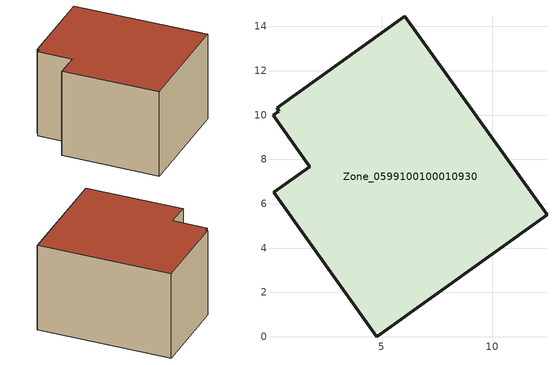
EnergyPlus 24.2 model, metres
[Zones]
Zone_0599100100010930
 floor ground (C_G): 0.37,10.17 0.29,10.33 6.05,14.46 12.47,5.49 4.79,0 0.13,6.52 1.75,7.67 0.1,9.98 z0
 wall outside (C_F): 1.75,7.67 0.13,6.52 4.79,0 12.47,5.49 6.05,14.46 0.29,10.33 0.37,10.17 0.1,9.98 1.75,7.67 z0:7.38
 roof outside (C_R): 0.1,9.98 1.75,7.67 0.13,6.52 4.79,0 12.47,5.49 6.05,14.46 0.29,10.33 0.37,10.17 z7.38
[BUILDING]
Pand.0599100100010930: North Axis=0; Terrain=City; Loads Convergence Tolerance Value=0.04; Temperature Convergence Tolerance Value=0.4; Solar Distribution=FullExterior; Maximum Number of Warmup Days=25; Minimum Number of Warmup Days=1
[Site:Location]
Rotterdam.The.Hague.AP_ZH_NLD Design_Conditions: Latitude=51.96; Longitude=4.45; Time Zone=1; Elevation=-4.5
[SITE:GROUNDTEMPERATURE:BUILDINGSURFACE]
18, 18, 18, 18, 18, 18, 18, 18, 18, 18, 18, 18
[MATERIAL] Thermal Absorptance=0.9; Solar Absorptance=0.7; Visible Absorptance=0.7
Name | Roughness | Thickness | Conductivity | Density | Specific Heat
G.TC.2015-2018 | MediumSmooth | 0.15 | 0.0428571 | 540 | 1210
F.TC.2015-2018 | Rough | 0.3 | 0.0666667 | 1920 | 840
R.TC.2015-2018 | MediumRough | 0.2 | 0.0333333 | 1500 | 1000
[CONSTRUCTION]
C_G: G.TC.2015-2018
C_F: F.TC.2015-2018
C_R: R.TC.2015-2018
[ZONE]
Zone_0599100100010930: Type=1; Multiplier=1; Ceiling Height=Autocalculate; Volume=Autocalculate; Floor Area=autocalculate; Part of Total Floor Area=Yes
[ZONEINFILTRATION:DESIGNFLOWRATE]
Infil_Zone_0599100100010930: Zone or ZoneList or Space or SpaceList=Zone_0599100100010930; Schedule=AlwaysOn; Design Flow Rate Calculation Method=Flow/Area; Flow Rate per Floor Area=0.0015; Constant Term Coefficient=1; Temperature Term Coefficient=0; Velocity Term Coefficient=0; Velocity Squared Term Coefficient=0
[HVACTEMPLATE:ZONE:IDEALLOADSAIRSYSTEM]
Zone_0599100100010930: Maximum Heating Supply Air Temperature=50; Minimum Cooling Supply Air Temperature=13; Maximum Heating Supply Air Humidity Ratio=0.0156; Minimum Cooling Supply Air Humidity Ratio=0.0077; Heating Limit=NoLimit; Cooling Limit=NoLimit; Dehumidification Control Type=ConstantSensibleHeatRatio; Cooling Sensible Heat Ratio=0.7; Dehumidification Setpoint=60; Humidification Control Type=None; Humidification Setpoint=30; Outdoor Air Method=None; Outdoor Air Flow Rate per Person=0.00944; Outdoor Air Flow Rate per Zone Floor Area=0; Outdoor Air Flow Rate per Zone=0; Demand Controlled Ventilation Type=None; Outdoor Air Economizer Type=NoEconomizer; Heat Recovery Type=None; Sensible Heat Recovery Effectiveness=0.7; Latent Heat Recovery Effectiveness=0.65
[ZONECONTROL:THERMOSTAT]
ThermostatControl_Zone_0599100100010930: Zone or ZoneList=Zone_0599100100010930; Control Type Schedule=DualSetpointControlType; Control 1=Thermostat_Zone_0599100100010930; Temperature Difference Between Cutout And Setpoint=0
[THERMOSTATSETPOINT:DUALSETPOINT]
Thermostat_Zone_0599100100010930: Heating Setpoint Temperature Schedule=HeatingSetpoint_Zone_0599100100010930; Cooling Setpoint Temperature Schedule=CoolingSetpoint_Zone_0599100100010930
[SCHEDULE:COMPACT]
HeatingSetpoint_Zone_0599100100010930: Through: 12/31, For: AllDays, Until: 24:00, 21
CoolingSetpoint_Zone_0599100100010930: Through: 12/31, For: AllDays, Until: 24:00, 24
DualSetpointControlType: Through: 12/31, For: AllDays, Until: 24:00, 4
AlwaysOn: Through: 12/31, For: AllDays, Until: 24:00, 1
